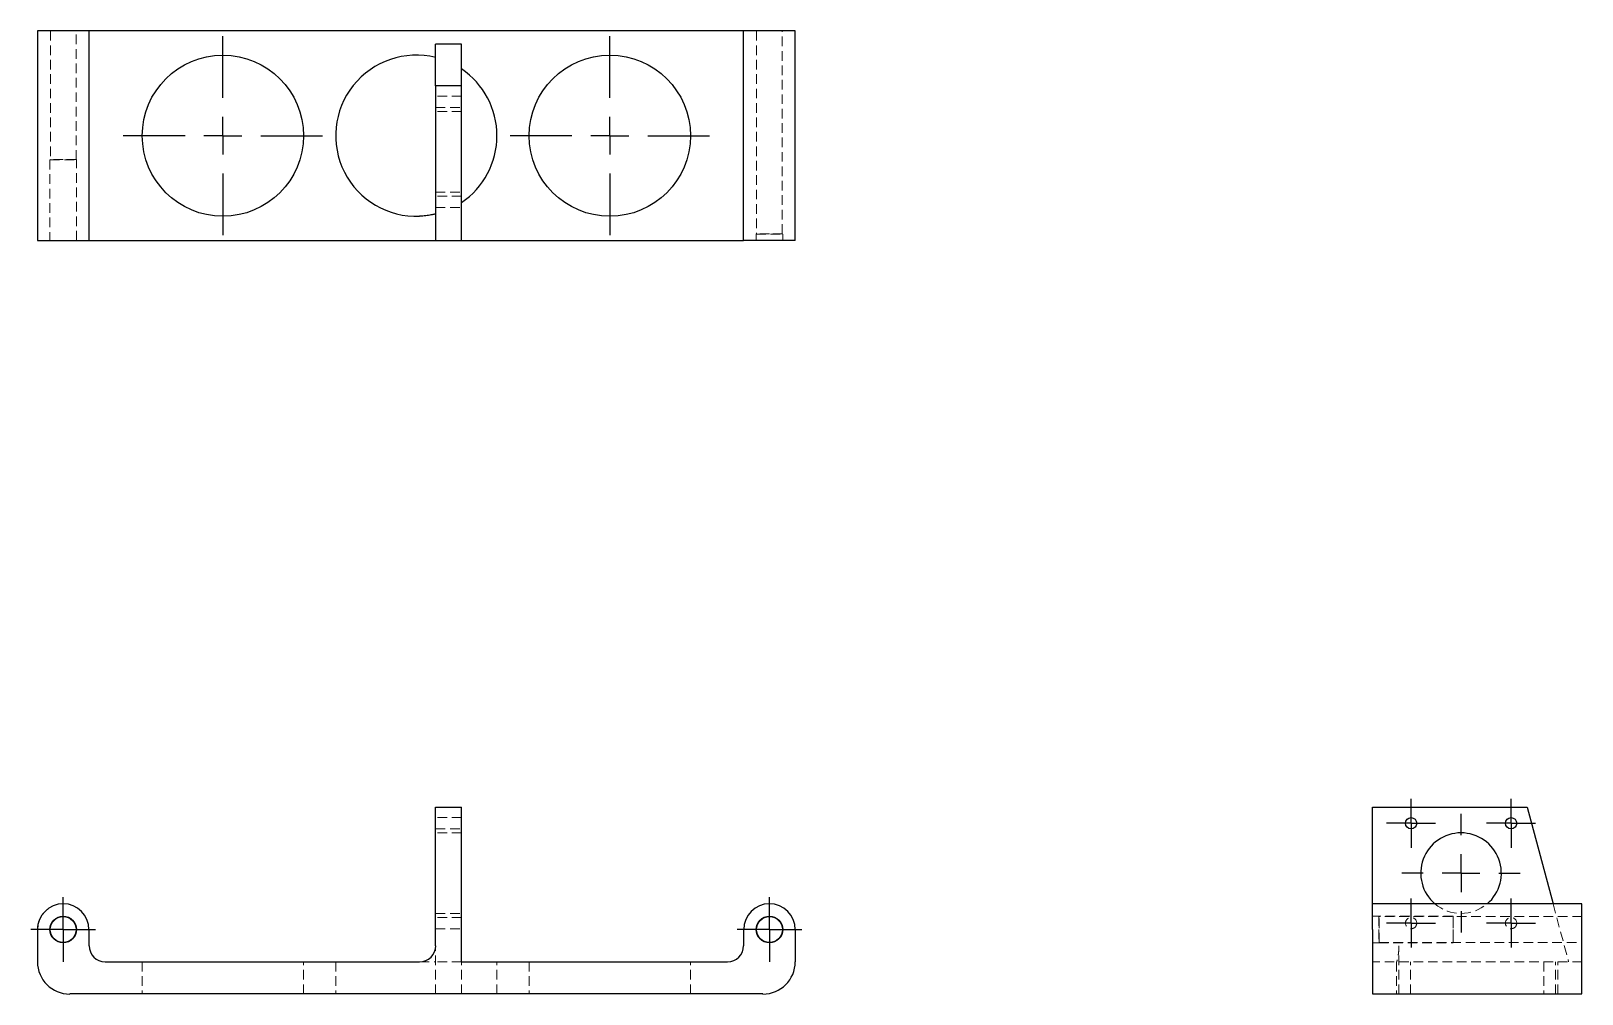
# Model space of a CAD drawing. Header units: millimetres. Extents: x 32 to 237, y 45 to 172.
import ezdxf

# ---------------------------------------------------------------- set-up
doc = ezdxf.new("R2010")
doc.units = ezdxf.units.MM
doc.linetypes.add('HIDDEN', pattern=[1.905, 1.27, -0.635])
doc.layers.add('10', color=7, linetype='Continuous')

# ---------------------------------------------------------------- blocks, each defined once
blk = doc.blocks.new('SW_CENTERMARKSYMBOL_0')
at = {"layer": '10', "color": 0}
for p, q in [((0, 2.5), (0, 4.26)), ((0, 0), (0, 2.5)), ((-2.5, 0), (-4.26, 0)), ((0, 0), (-2.5, 0)), ((0, 0), (0, -2.5)), ((0, 0), (2.5, 0)), ((2.5, 0), (4.26, 0)), ((0, -2.5), (0, -4.26))]:
    blk.add_line(p, q, dxfattribs=at)
blk = doc.blocks.new('SW_CENTERMARKSYMBOL_1')
at = {"layer": '10', "color": 0}
for p, q in [((0, 2.5), (0, 4.26)), ((0, 0), (0, 2.5)), ((-2.5, 0), (-4.26, 0)), ((0, 0), (-2.5, 0)), ((0, 0), (0, -2.5)), ((0, 0), (2.5, 0)), ((2.5, 0), (4.26, 0)), ((0, -2.5), (0, -4.26))]:
    blk.add_line(p, q, dxfattribs=at)
blk = doc.blocks.new('SW_CENTERMARKSYMBOL_2')
at = {"layer": '10', "color": 0}
for p, q in [((0, 5), (0, 13.14)), ((0, 0), (0, 2.5)), ((-5, 0), (-13.14, 0)), ((0, 0), (-2.5, 0)), ((0, 0), (0, -2.5)), ((0, 0), (2.5, 0)), ((5, 0), (13.14, 0)), ((0, -5), (0, -13.14))]:
    blk.add_line(p, q, dxfattribs=at)
blk = doc.blocks.new('SW_CENTERMARKSYMBOL_3')
at = {"layer": '10', "color": 0}
for p, q in [((0, 5), (0, 13.14)), ((0, 0), (0, 2.5)), ((-5, 0), (-13.14, 0)), ((0, 0), (-2.5, 0)), ((0, 0), (0, -2.5)), ((0, 0), (2.5, 0)), ((5, 0), (13.14, 0)), ((0, -5), (0, -13.14))]:
    blk.add_line(p, q, dxfattribs=at)
blk = doc.blocks.new('SW_CENTERMARKSYMBOL_4')
at = {"layer": '10', "color": 0}
for p, q in [((0, 2.5), (0, 3.24)), ((0, 0), (0, 2.5)), ((-2.5, 0), (-3.24, 0)), ((0, 0), (-2.5, 0)), ((0, 0), (0, -2.5)), ((0, 0), (2.5, 0)), ((2.5, 0), (3.24, 0)), ((0, -2.5), (0, -3.24))]:
    blk.add_line(p, q, dxfattribs=at)
blk = doc.blocks.new('SW_CENTERMARKSYMBOL_5')
at = {"layer": '10', "color": 0}
for p, q in [((0, 2.5), (0, 3.24)), ((0, 0), (0, 2.5)), ((-2.5, 0), (-3.24, 0)), ((0, 0), (-2.5, 0)), ((0, 0), (0, -2.5)), ((0, 0), (2.5, 0)), ((2.5, 0), (3.24, 0)), ((0, -2.5), (0, -3.24))]:
    blk.add_line(p, q, dxfattribs=at)
blk = doc.blocks.new('SW_CENTERMARKSYMBOL_6')
at = {"layer": '10', "color": 0}
for p, q in [((0, 2.5), (0, 3.24)), ((0, 0), (0, 2.5)), ((-2.5, 0), (-3.24, 0)), ((0, 0), (-2.5, 0)), ((0, 0), (0, -2.5)), ((0, 0), (2.5, 0)), ((2.5, 0), (3.24, 0)), ((0, -2.5), (0, -3.24))]:
    blk.add_line(p, q, dxfattribs=at)
blk = doc.blocks.new('SW_CENTERMARKSYMBOL_7')
at = {"layer": '10', "color": 0}
for p, q in [((0, 2.5), (0, 3.24)), ((0, 0), (0, 2.5)), ((-2.5, 0), (-3.24, 0)), ((0, 0), (-2.5, 0)), ((0, 0), (0, -2.5)), ((0, 0), (2.5, 0)), ((2.5, 0), (3.24, 0)), ((0, -2.5), (0, -3.24))]:
    blk.add_line(p, q, dxfattribs=at)
blk = doc.blocks.new('SW_CENTERMARKSYMBOL_8')
at = {"layer": '10', "color": 0}
for p, q in [((0, 5), (0, 7.82)), ((0, 0), (0, 2.5)), ((-5, 0), (-7.82, 0)), ((0, 0), (-2.5, 0)), ((0, 0), (0, -2.5)), ((0, 0), (2.5, 0)), ((5, 0), (7.82, 0)), ((0, -5), (0, -7.82))]:
    blk.add_line(p, q, dxfattribs=at)

msp = doc.modelspace()

# ---------------------------------------------------------------- linework, layer by layer
at = {"color": 7, "linetype": 'Continuous', "lineweight": 25}
for p, q in [((33, 171.83), (33, 144.17)), ((39.81, 171.83), (33, 171.83)), ((39.81, 144.17), (39.81, 171.83)), ((41.94, 171.83), (39.81, 171.83)), ((124.06, 171.83), (41.94, 171.83)), ((85.55, 164.6), (85.55, 170.07)), ((88.96, 170.07), (85.55, 170.07)), ((88.96, 164.6), (88.96, 170.07)), ((126.19, 171.83), (124.06, 171.83)), ((126.19, 144.17), (126.19, 171.83)), ((133, 171.83), (126.19, 171.83)), ((133, 144.17), (133, 171.83)), ((88.96, 164.6), (85.55, 164.6)), ((85.55, 164.6), (85.55, 144.17)), ((88.96, 144.17), (88.96, 164.6)), ((33, 144.17), (39.81, 144.17)), ((39.81, 144.17), (41.94, 144.17)), ((41.94, 144.17), (83.43, 144.17)), ((83.43, 144.17), (85.55, 144.17)), ((85.55, 144.17), (88.96, 144.17)), ((88.96, 144.17), (124.06, 144.17)), ((124.06, 144.17), (126.19, 144.17)), ((133, 144.17), (126.19, 144.17)), ((85.55, 69.34), (88.96, 69.34)), ((85.55, 51.04), (85.55, 69.34)), ((88.96, 48.91), (88.96, 69.34)), ((209.17, 69.34), (229.6, 69.34)), ((209.17, 56.57), (209.17, 69.34)), ((229.6, 69.34), (233.02, 56.57)), ((36.4, 56.57), (36.4, 56.57)), ((236.83, 56.57), (209.17, 56.57)), ((209.17, 53.17), (209.17, 56.57)), ((236.83, 53.17), (236.83, 56.57)), ((33, 53.17), (33, 48.91)), ((39.81, 51.04), (39.81, 53.17)), ((126.19, 53.17), (126.19, 51.04)), ((133, 53.17), (133, 48.91)), ((209.17, 53.17), (209.17, 48.91)), ((236.83, 48.91), (236.83, 53.17)), ((41.94, 48.91), (83.43, 48.91)), ((88.96, 48.91), (124.06, 48.91)), ((209.17, 48.91), (209.17, 44.66)), ((236.83, 44.66), (236.83, 48.91)), ((128.74, 44.66), (37.26, 44.66)), ((209.17, 44.66), (236.83, 44.66))]:
    msp.add_line(p, q, dxfattribs=at)
at = {"color": 7, "linetype": 'HIDDEN', "lineweight": 18}
for p, q in [((34.7, 171.83), (34.7, 154.84)), ((38.11, 154.84), (38.11, 171.83)), ((127.89, 171.83), (127.89, 145.05)), ((131.3, 145.05), (131.3, 171.83)), ((88.96, 163.21), (85.55, 163.21)), ((85.55, 161.72), (88.96, 161.72)), ((88.96, 161.19), (85.55, 161.19)), ((34.7, 154.84), (34.65, 154.81)), ((34.65, 154.81), (38.16, 154.81)), ((34.65, 154.81), (34.65, 144.17)), ((36.4, 154.84), (34.7, 154.84)), ((38.11, 154.84), (36.4, 154.84)), ((38.16, 154.81), (38.11, 154.84)), ((38.16, 144.17), (38.16, 154.81)), ((85.55, 150.55), (88.96, 150.55)), ((88.96, 150.02), (85.55, 150.02)), ((85.55, 148.53), (88.96, 148.53)), ((127.89, 145.05), (127.84, 145.02)), ((127.84, 145.02), (131.35, 145.02)), ((127.84, 145.02), (127.84, 144.17)), ((129.6, 145.05), (127.89, 145.05)), ((131.3, 145.05), (129.6, 145.05)), ((131.35, 145.02), (131.3, 145.05)), ((131.35, 144.17), (131.35, 145.02)), ((88.96, 67.96), (85.55, 67.96)), ((85.55, 66.47), (88.96, 66.47)), ((88.96, 65.94), (85.55, 65.94)), ((85.55, 55.3), (88.96, 55.3)), ((233.02, 56.57), (235.07, 48.91)), ((88.96, 54.77), (85.55, 54.77)), ((85.55, 53.28), (88.96, 53.28)), ((210.02, 54.93), (209.17, 54.93)), ((210.02, 54.93), (210.02, 53.17)), ((210.05, 54.88), (210.02, 54.93)), ((219.81, 54.93), (210.02, 54.93)), ((210.05, 51.46), (210.05, 54.88)), ((236.83, 54.88), (210.05, 54.88)), ((219.81, 54.93), (219.81, 53.17)), ((219.84, 54.88), (219.81, 54.93)), ((219.84, 51.46), (219.84, 54.88)), ((209.17, 51.41), (210.02, 51.41)), ((210.02, 53.17), (210.02, 51.41)), ((210.02, 51.41), (210.05, 51.46)), ((210.02, 51.41), (219.81, 51.41)), ((210.05, 51.46), (236.83, 51.46)), ((219.81, 53.17), (219.81, 51.41)), ((219.81, 51.41), (219.84, 51.46)), ((85.55, 44.66), (85.55, 51.04)), ((212.67, 44.66), (212.67, 51.04)), ((46.83, 48.91), (46.83, 44.66)), ((68.11, 44.66), (68.11, 48.91)), ((72.36, 48.91), (72.36, 44.66)), ((83.43, 48.91), (85.55, 48.91)), ((88.96, 48.91), (85.55, 48.91)), ((88.96, 44.66), (88.96, 48.91)), ((93.64, 44.66), (93.64, 48.91)), ((97.89, 48.91), (97.89, 44.66)), ((119.17, 44.66), (119.17, 48.91)), ((236.83, 48.91), (209.17, 48.91)), ((212.36, 48.91), (212.36, 44.66)), ((214.19, 44.66), (214.19, 48.91)), ((231.81, 48.91), (231.81, 44.66)), ((233.33, 44.66), (233.33, 48.91)), ((233.64, 44.66), (233.64, 48.91))]:
    msp.add_line(p, q, dxfattribs=at)
at = {"color": 7, "linetype": 'Continuous', "lineweight": 25}
for centre, radius in [((57.47, 158), 10.64), ((108.53, 158), 10.64), ((214.28, 67.21), 0.745), ((227.47, 67.21), 0.745), ((36.4, 53.17), 1.76), ((36.4, 53.17), 1.71), ((129.6, 53.17), 1.76), ((129.6, 53.17), 1.71)]:
    msp.add_circle(centre, radius, dxfattribs=at)
at = {"color": 7, "linetype": 'HIDDEN', "lineweight": 18}
for centre in [(214.28, 54.02), (227.47, 54.02)]:
    msp.add_circle(centre, 0.745, dxfattribs=at)
at = {"color": 7, "linetype": 'Continuous', "lineweight": 25}
for centre, radius, start, end in [((83, 158), 10.64, 76.1135, 272.2924), ((83, 158), 10.64, 304.0558, 55.9442), ((220.87, 60.62), 5.32, 90, 229.4642), ((220.87, 60.62), 5.32, 310.5358, 90), ((36.4, 53.17), 3.4, 0, 180), ((36.4, 53.17), 3.4, 0, 90), ((129.6, 53.17), 3.4, 0, 180), ((41.94, 51.04), 2.13, 180, 270), ((83.43, 51.04), 2.13, 270, 0), ((124.06, 51.04), 2.13, 270, 0), ((37.26, 48.91), 4.26, 180, 270), ((128.74, 48.91), 4.26, 270, 0)]:
    msp.add_arc(centre, radius, start, end, dxfattribs=at)
at = {"color": 7, "linetype": 'HIDDEN', "lineweight": 18}
for centre, radius, start, end in [((36.4, 53.17), 3.4, 90, 180), ((220.87, 60.62), 5.32, 229.4642, 310.5358)]:
    msp.add_arc(centre, radius, start, end, dxfattribs=at)
at = {"color": 7, "linetype": 'Continuous', "lineweight": 25}
msp.add_open_spline([(85.55, 147.67), (85.55, 147.67), (85.54, 147.67), (85.48, 147.66), (85.44, 147.65), (85.34, 147.62), (85.27, 147.61), (85.12, 147.57), (85.03, 147.56), (84.73, 147.5), (84.5, 147.46), (83.99, 147.4), (83.71, 147.38), (83.43, 147.37)], degree=3, knots=[0, 0, 0, 0, 0.125, 0.125, 0.25, 0.25, 0.375, 0.375, 0.5, 0.5, 0.75, 0.75, 1, 1, 1, 1], dxfattribs=at)
at = {"color": 7, "linetype": 'HIDDEN', "lineweight": 18}
msp.add_open_spline([(212.67, 51.04), (212.67, 50.9), (212.67, 50.76), (212.66, 50.49), (212.65, 50.35), (212.62, 50.1), (212.61, 49.98), (212.57, 49.74), (212.56, 49.64), (212.5, 49.34), (212.46, 49.18), (212.4, 48.97), (212.38, 48.91), (212.37, 48.91)], degree=3, knots=[0, 0, 0, 0, 0.125, 0.125, 0.25, 0.25, 0.375, 0.375, 0.5, 0.5, 0.75, 0.75, 1, 1, 1, 1], dxfattribs=at)

# ---------------------------------------------------------------- block references
at = {"layer": '10'}
for name, p in [('SW_CENTERMARKSYMBOL_2', (57.47, 158)), ('SW_CENTERMARKSYMBOL_3', (108.53, 158)), ('SW_CENTERMARKSYMBOL_6', (214.28, 67.21)), ('SW_CENTERMARKSYMBOL_7', (227.47, 67.21)), ('SW_CENTERMARKSYMBOL_8', (220.87, 60.62)), ('SW_CENTERMARKSYMBOL_0', (36.4, 53.17)), ('SW_CENTERMARKSYMBOL_1', (129.6, 53.17)), ('SW_CENTERMARKSYMBOL_5', (214.28, 54.02)), ('SW_CENTERMARKSYMBOL_4', (227.47, 54.02))]:
    msp.add_blockref(name, p, dxfattribs=at)

doc.saveas('drawing.dxf')
